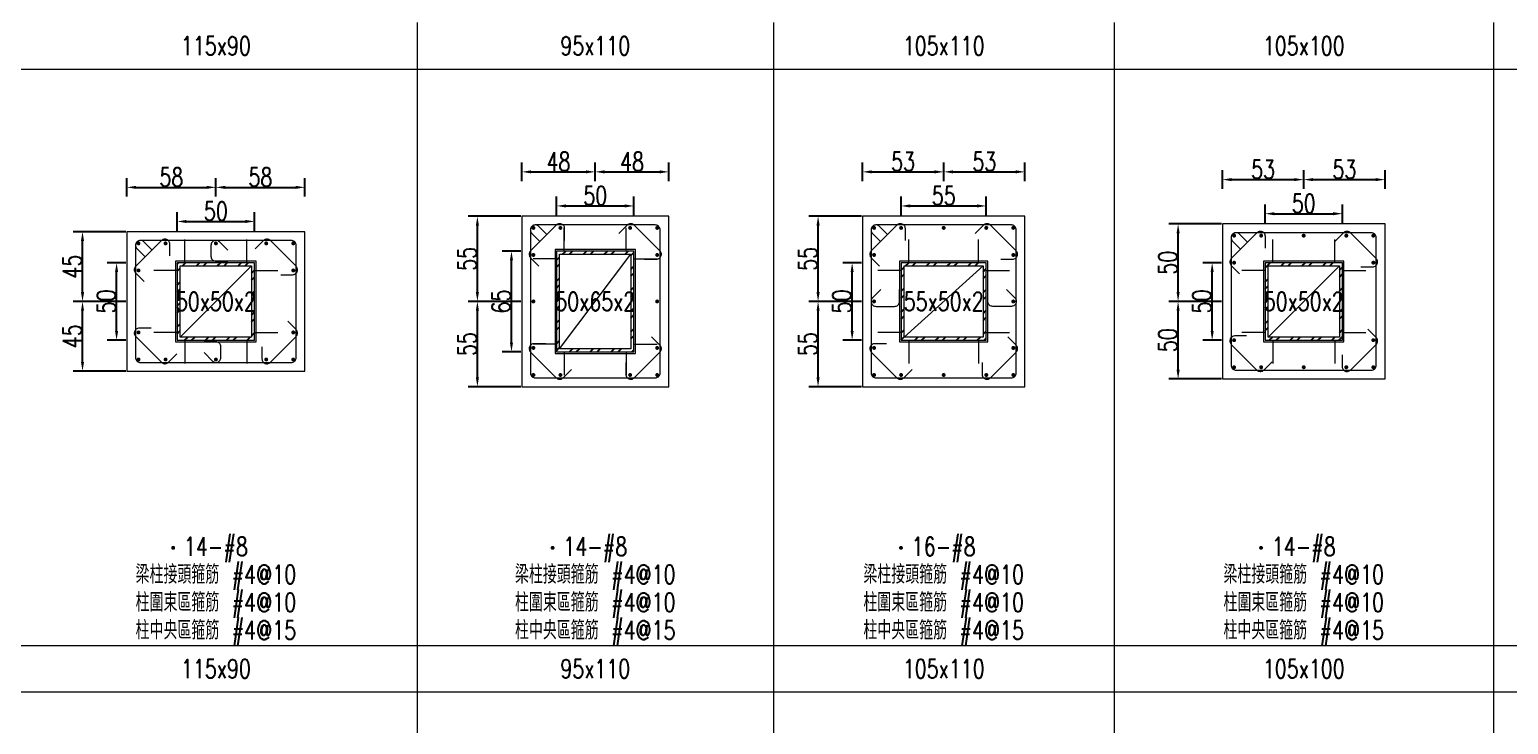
# Model space of a CAD drawing. Header units: millimetres. Extents: x 0 to 3905, y 0 to 8880.
# Drawn here: x 1970 to 2925, y 5607 to 6055 of the extents above; entities that cross this region are included whole.
import ezdxf
from ezdxf.enums import TextEntityAlignment as Align

# ---------------------------------------------------------------- set-up
doc = ezdxf.new("R2010")
doc.units = ezdxf.units.MM
doc.layers.get('DEFPOINTS').update_dxf_attribs({"color": 3})
for name, color, linetype in [('Hatch線', 6, 'Continuous'), ('主筋斷面', 2, 'Continuous'), ('文字-主筋根數', 7, 'Continuous'), ('文字-剪力筋 中央區', 7, 'Continuous'), ('文字-剪力筋-BC', 7, 'Continuous'), ('文字-剪力筋-圍束區', 7, 'Continuous'), ('文字-斷面尺寸', 7, 'Continuous'), ('文字-輔助字', 7, 'Continuous'), ('柱斷面線', 4, 'Continuous'), ('標註字', 4, 'Continuous'), ('箍筋線', 1, 'Continuous'), ('網格線', 7, 'Continuous'), ('鋼柱', 11, 'Continuous')]:
    doc.layers.add(name, color=color, linetype=linetype)
doc.styles.add('note', font='txt.shx', dxfattribs={"width": 0.75, "height": 12})
doc.styles.add('txt', font='txt.shx', dxfattribs={"height": 0.2, "bigfont": 'chineset.shx'})
doc.dimstyles.new('RCAD_DIM', dxfattribs={"dimtxt": 12, "dimasz": 6, "dimexe": 6, "dimexo": 0.625, "dimtad": 1, "dimdec": 0, "dimdsep": 46, "dimtxsty": 'note', "dimcen": 2.5, "dimclrd": 256, "dimclre": 256, "dimclrt": 256, "dimadec": 0, "dimazin": 0, "dimtfac": 1, "dimtmove": 0, "dimatfit": 3, "dimfxl": 0, "dimtolj": 1, "dimarcsym": 0})

# ---------------------------------------------------------------- blocks, each defined once
blk = doc.blocks.new('*D1158')
at = {"layer": 'DEFPOINTS', "color": 0}
for p in [(2115, 5931.625), (2065, 5925), (2115, 5925)]:
    blk.add_point(p, dxfattribs=at)
at = {"layer": '標註字', "lineweight": -2}
for p, q in [((2065, 5925.625), (2065, 5937.625)), ((2071, 5931.625), (2109, 5931.625)), ((2115, 5925.625), (2115, 5937.625))]:
    blk.add_line(p, q, dxfattribs=at)
at = {"layer": '標註字'}
for points in [[(2071, 5932.625), (2071, 5930.625), (2065, 5931.625)], [(2109, 5930.625), (2109, 5932.625), (2115, 5931.625)]]:
    blk.add_solid(points, dxfattribs=at)
at = {"layer": '標註字', "insert": (2090, 5938.25), "char_height": 12, "attachment_point": 5, "style": 'note'}
blk.add_mtext('\\A1;50', dxfattribs=at)
blk = doc.blocks.new('*D1159')
at = {"layer": 'DEFPOINTS', "color": 0}
for p in [(2025.875, 5905), (2032.5, 5905), (2032.5, 5855)]:
    blk.add_point(p, dxfattribs=at)
at = {"layer": '標註字', "lineweight": -2}
for p, q in [((2031.875, 5905), (2019.875, 5905)), ((2025.875, 5861), (2025.875, 5899)), ((2031.875, 5855), (2019.875, 5855))]:
    blk.add_line(p, q, dxfattribs=at)
at = {"layer": '標註字'}
for points in [[(2026.875, 5899), (2024.875, 5899), (2025.875, 5905)], [(2024.875, 5861), (2026.875, 5861), (2025.875, 5855)]]:
    blk.add_solid(points, dxfattribs=at)
at = {"layer": '標註字', "insert": (2019.25, 5880), "char_height": 12, "attachment_point": 5, "rotation": 90, "style": 'note'}
blk.add_mtext('\\A1;50', dxfattribs=at)
blk = doc.blocks.new('*D1160')
at = {"layer": 'DEFPOINTS', "color": 0}
for p in [(2090, 5953.625), (2032.5, 5947), (2090, 5947)]:
    blk.add_point(p, dxfattribs=at)
at = {"layer": '標註字', "lineweight": -2}
for p, q in [((2032.5, 5947.625), (2032.5, 5959.625)), ((2090, 5947.625), (2090, 5959.625)), ((2038.5, 5953.625), (2084, 5953.625))]:
    blk.add_line(p, q, dxfattribs=at)
at = {"layer": '標註字'}
for points in [[(2038.5, 5954.625), (2038.5, 5952.625), (2032.5, 5953.625)], [(2084, 5952.625), (2084, 5954.625), (2090, 5953.625)]]:
    blk.add_solid(points, dxfattribs=at)
at = {"layer": '標註字', "insert": (2061.25, 5960.25), "char_height": 12, "attachment_point": 5, "style": 'note'}
blk.add_mtext('\\A1;58', dxfattribs=at)
blk = doc.blocks.new('*D1161')
at = {"layer": 'DEFPOINTS', "color": 0}
for p in [(2147.5, 5953.625), (2090, 5947), (2147.5, 5947)]:
    blk.add_point(p, dxfattribs=at)
at = {"layer": '標註字', "lineweight": -2}
for p, q in [((2090, 5947.625), (2090, 5959.625)), ((2147.5, 5947.625), (2147.5, 5959.625)), ((2096, 5953.625), (2141.5, 5953.625))]:
    blk.add_line(p, q, dxfattribs=at)
at = {"layer": '標註字'}
for points in [[(2096, 5954.625), (2096, 5952.625), (2090, 5953.625)], [(2141.5, 5952.625), (2141.5, 5954.625), (2147.5, 5953.625)]]:
    blk.add_solid(points, dxfattribs=at)
at = {"layer": '標註字', "insert": (2118.75, 5960.25), "char_height": 12, "attachment_point": 5, "style": 'note'}
blk.add_mtext('\\A1;58', dxfattribs=at)
blk = doc.blocks.new('*D1162')
at = {"layer": 'DEFPOINTS', "color": 0}
for p in [(2003.875, 5880), (2032.5, 5880), (2032.5, 5835)]:
    blk.add_point(p, dxfattribs=at)
at = {"layer": '標註字', "lineweight": -2}
for p, q in [((2031.875, 5880), (1997.875, 5880)), ((2003.875, 5841), (2003.875, 5874)), ((2031.875, 5835), (1997.875, 5835))]:
    blk.add_line(p, q, dxfattribs=at)
at = {"layer": '標註字'}
for points in [[(2004.875, 5874), (2002.875, 5874), (2003.875, 5880)], [(2002.875, 5841), (2004.875, 5841), (2003.875, 5835)]]:
    blk.add_solid(points, dxfattribs=at)
at = {"layer": '標註字', "insert": (1997.25, 5857.5), "char_height": 12, "attachment_point": 5, "rotation": 90, "style": 'note'}
blk.add_mtext('\\A1;45', dxfattribs=at)
blk = doc.blocks.new('*D1163')
at = {"layer": 'DEFPOINTS', "color": 0}
for p in [(2003.875, 5925), (2032.5, 5925), (2032.5, 5880)]:
    blk.add_point(p, dxfattribs=at)
at = {"layer": '標註字', "lineweight": -2}
for p, q in [((2031.875, 5925), (1997.875, 5925)), ((2003.875, 5886), (2003.875, 5919)), ((2031.875, 5880), (1997.875, 5880))]:
    blk.add_line(p, q, dxfattribs=at)
at = {"layer": '標註字'}
for points in [[(2004.875, 5919), (2002.875, 5919), (2003.875, 5925)], [(2002.875, 5886), (2004.875, 5886), (2003.875, 5880)]]:
    blk.add_solid(points, dxfattribs=at)
at = {"layer": '標註字', "insert": (1997.25, 5902.5), "char_height": 12, "attachment_point": 5, "rotation": 90, "style": 'note'}
blk.add_mtext('\\A1;45', dxfattribs=at)
blk = doc.blocks.new('Circle_Filled')
at = {"const_width": 0.5}
blk.add_lwpolyline([(-0.25, 0, 1), (0.25, 0, 1)], format="xyb", close=True, dxfattribs=at)
blk = doc.blocks.new('*D1290')
at = {"layer": 'DEFPOINTS', "color": 0}
for p in [(2360, 5941.625), (2310, 5935), (2360, 5935)]:
    blk.add_point(p, dxfattribs=at)
at = {"layer": '標註字', "lineweight": -2}
for p, q in [((2310, 5935.625), (2310, 5947.625)), ((2316, 5941.625), (2354, 5941.625)), ((2360, 5935.625), (2360, 5947.625))]:
    blk.add_line(p, q, dxfattribs=at)
at = {"layer": '標註字'}
for points in [[(2316, 5942.625), (2316, 5940.625), (2310, 5941.625)], [(2354, 5940.625), (2354, 5942.625), (2360, 5941.625)]]:
    blk.add_solid(points, dxfattribs=at)
at = {"layer": '標註字', "insert": (2335, 5948.25), "char_height": 12, "attachment_point": 5, "style": 'note'}
blk.add_mtext('\\A1;50', dxfattribs=at)
blk = doc.blocks.new('*D1291')
at = {"layer": 'DEFPOINTS', "color": 0}
for p in [(2280.875, 5912.5), (2287.5, 5912.5), (2287.5, 5847.5)]:
    blk.add_point(p, dxfattribs=at)
at = {"layer": '標註字', "lineweight": -2}
for p, q in [((2286.875, 5912.5), (2274.875, 5912.5)), ((2280.875, 5853.5), (2280.875, 5906.5)), ((2286.875, 5847.5), (2274.875, 5847.5))]:
    blk.add_line(p, q, dxfattribs=at)
at = {"layer": '標註字'}
for points in [[(2281.875, 5906.5), (2279.875, 5906.5), (2280.875, 5912.5)], [(2279.875, 5853.5), (2281.875, 5853.5), (2280.875, 5847.5)]]:
    blk.add_solid(points, dxfattribs=at)
at = {"layer": '標註字', "insert": (2274.25, 5880), "char_height": 12, "attachment_point": 5, "rotation": 90, "style": 'note'}
blk.add_mtext('\\A1;65', dxfattribs=at)
blk = doc.blocks.new('*D1292')
at = {"layer": 'DEFPOINTS', "color": 0}
for p in [(2335, 5963.625), (2287.5, 5957), (2335, 5957)]:
    blk.add_point(p, dxfattribs=at)
at = {"layer": '標註字', "lineweight": -2}
for p, q in [((2287.5, 5957.625), (2287.5, 5969.625)), ((2335, 5957.625), (2335, 5969.625)), ((2293.5, 5963.625), (2329, 5963.625))]:
    blk.add_line(p, q, dxfattribs=at)
at = {"layer": '標註字'}
for points in [[(2293.5, 5964.625), (2293.5, 5962.625), (2287.5, 5963.625)], [(2329, 5962.625), (2329, 5964.625), (2335, 5963.625)]]:
    blk.add_solid(points, dxfattribs=at)
at = {"layer": '標註字', "insert": (2311.25, 5970.25), "char_height": 12, "attachment_point": 5, "style": 'note'}
blk.add_mtext('\\A1;48', dxfattribs=at)
blk = doc.blocks.new('*D1293')
at = {"layer": 'DEFPOINTS', "color": 0}
for p in [(2382.5, 5963.625), (2335, 5957), (2382.5, 5957)]:
    blk.add_point(p, dxfattribs=at)
at = {"layer": '標註字', "lineweight": -2}
for p, q in [((2335, 5957.625), (2335, 5969.625)), ((2382.5, 5957.625), (2382.5, 5969.625)), ((2341, 5963.625), (2376.5, 5963.625))]:
    blk.add_line(p, q, dxfattribs=at)
at = {"layer": '標註字'}
for points in [[(2341, 5964.625), (2341, 5962.625), (2335, 5963.625)], [(2376.5, 5962.625), (2376.5, 5964.625), (2382.5, 5963.625)]]:
    blk.add_solid(points, dxfattribs=at)
at = {"layer": '標註字', "insert": (2358.75, 5970.25), "char_height": 12, "attachment_point": 5, "style": 'note'}
blk.add_mtext('\\A1;48', dxfattribs=at)
blk = doc.blocks.new('*D1294')
at = {"layer": 'DEFPOINTS', "color": 0}
for p in [(2258.875, 5880), (2287.5, 5880), (2287.5, 5825)]:
    blk.add_point(p, dxfattribs=at)
at = {"layer": '標註字', "lineweight": -2}
for p, q in [((2286.875, 5880), (2252.875, 5880)), ((2258.875, 5831), (2258.875, 5874)), ((2286.875, 5825), (2252.875, 5825))]:
    blk.add_line(p, q, dxfattribs=at)
at = {"layer": '標註字'}
for points in [[(2259.875, 5874), (2257.875, 5874), (2258.875, 5880)], [(2257.875, 5831), (2259.875, 5831), (2258.875, 5825)]]:
    blk.add_solid(points, dxfattribs=at)
at = {"layer": '標註字', "insert": (2252.25, 5852.5), "char_height": 12, "attachment_point": 5, "rotation": 90, "style": 'note'}
blk.add_mtext('\\A1;55', dxfattribs=at)
blk = doc.blocks.new('*D1295')
at = {"layer": 'DEFPOINTS', "color": 0}
for p in [(2258.875, 5935), (2287.5, 5935), (2287.5, 5880)]:
    blk.add_point(p, dxfattribs=at)
at = {"layer": '標註字', "lineweight": -2}
for p, q in [((2286.875, 5935), (2252.875, 5935)), ((2258.875, 5886), (2258.875, 5929)), ((2286.875, 5880), (2252.875, 5880))]:
    blk.add_line(p, q, dxfattribs=at)
at = {"layer": '標註字'}
for points in [[(2259.875, 5929), (2257.875, 5929), (2258.875, 5935)], [(2257.875, 5886), (2259.875, 5886), (2258.875, 5880)]]:
    blk.add_solid(points, dxfattribs=at)
at = {"layer": '標註字', "insert": (2252.25, 5907.5), "char_height": 12, "attachment_point": 5, "rotation": 90, "style": 'note'}
blk.add_mtext('\\A1;55', dxfattribs=at)
blk = doc.blocks.new('*D1422')
at = {"layer": 'DEFPOINTS', "color": 0}
for p in [(2587.5, 5941.625), (2532.5, 5935), (2587.5, 5935)]:
    blk.add_point(p, dxfattribs=at)
at = {"layer": '標註字', "lineweight": -2}
for p, q in [((2532.5, 5935.625), (2532.5, 5947.625)), ((2538.5, 5941.625), (2581.5, 5941.625)), ((2587.5, 5935.625), (2587.5, 5947.625))]:
    blk.add_line(p, q, dxfattribs=at)
at = {"layer": '標註字'}
for points in [[(2538.5, 5942.625), (2538.5, 5940.625), (2532.5, 5941.625)], [(2581.5, 5940.625), (2581.5, 5942.625), (2587.5, 5941.625)]]:
    blk.add_solid(points, dxfattribs=at)
at = {"layer": '標註字', "insert": (2560, 5948.25), "char_height": 12, "attachment_point": 5, "style": 'note'}
blk.add_mtext('\\A1;55', dxfattribs=at)
blk = doc.blocks.new('*D1423')
at = {"layer": 'DEFPOINTS', "color": 0}
for p in [(2500.875, 5905), (2507.5, 5905), (2507.5, 5855)]:
    blk.add_point(p, dxfattribs=at)
at = {"layer": '標註字', "lineweight": -2}
for p, q in [((2506.875, 5905), (2494.875, 5905)), ((2500.875, 5861), (2500.875, 5899)), ((2506.875, 5855), (2494.875, 5855))]:
    blk.add_line(p, q, dxfattribs=at)
at = {"layer": '標註字'}
for points in [[(2501.875, 5899), (2499.875, 5899), (2500.875, 5905)], [(2499.875, 5861), (2501.875, 5861), (2500.875, 5855)]]:
    blk.add_solid(points, dxfattribs=at)
at = {"layer": '標註字', "insert": (2494.25, 5880), "char_height": 12, "attachment_point": 5, "rotation": 90, "style": 'note'}
blk.add_mtext('\\A1;50', dxfattribs=at)
blk = doc.blocks.new('*D1424')
at = {"layer": 'DEFPOINTS', "color": 0}
for p in [(2560, 5963.625), (2507.5, 5957), (2560, 5957)]:
    blk.add_point(p, dxfattribs=at)
at = {"layer": '標註字', "lineweight": -2}
for p, q in [((2507.5, 5957.625), (2507.5, 5969.625)), ((2560, 5957.625), (2560, 5969.625)), ((2513.5, 5963.625), (2554, 5963.625))]:
    blk.add_line(p, q, dxfattribs=at)
at = {"layer": '標註字'}
for points in [[(2513.5, 5964.625), (2513.5, 5962.625), (2507.5, 5963.625)], [(2554, 5962.625), (2554, 5964.625), (2560, 5963.625)]]:
    blk.add_solid(points, dxfattribs=at)
at = {"layer": '標註字', "insert": (2533.75, 5970.25), "char_height": 12, "attachment_point": 5, "style": 'note'}
blk.add_mtext('\\A1;53', dxfattribs=at)
blk = doc.blocks.new('*D1425')
at = {"layer": 'DEFPOINTS', "color": 0}
for p in [(2612.5, 5963.625), (2560, 5957), (2612.5, 5957)]:
    blk.add_point(p, dxfattribs=at)
at = {"layer": '標註字', "lineweight": -2}
for p, q in [((2560, 5957.625), (2560, 5969.625)), ((2612.5, 5957.625), (2612.5, 5969.625)), ((2566, 5963.625), (2606.5, 5963.625))]:
    blk.add_line(p, q, dxfattribs=at)
at = {"layer": '標註字'}
for points in [[(2566, 5964.625), (2566, 5962.625), (2560, 5963.625)], [(2606.5, 5962.625), (2606.5, 5964.625), (2612.5, 5963.625)]]:
    blk.add_solid(points, dxfattribs=at)
at = {"layer": '標註字', "insert": (2586.25, 5970.25), "char_height": 12, "attachment_point": 5, "style": 'note'}
blk.add_mtext('\\A1;53', dxfattribs=at)
blk = doc.blocks.new('*D1426')
at = {"layer": 'DEFPOINTS', "color": 0}
for p in [(2478.875, 5880), (2507.5, 5880), (2507.5, 5825)]:
    blk.add_point(p, dxfattribs=at)
at = {"layer": '標註字', "lineweight": -2}
for p, q in [((2506.875, 5880), (2472.875, 5880)), ((2478.875, 5831), (2478.875, 5874)), ((2506.875, 5825), (2472.875, 5825))]:
    blk.add_line(p, q, dxfattribs=at)
at = {"layer": '標註字'}
for points in [[(2479.875, 5874), (2477.875, 5874), (2478.875, 5880)], [(2477.875, 5831), (2479.875, 5831), (2478.875, 5825)]]:
    blk.add_solid(points, dxfattribs=at)
at = {"layer": '標註字', "insert": (2472.25, 5852.5), "char_height": 12, "attachment_point": 5, "rotation": 90, "style": 'note'}
blk.add_mtext('\\A1;55', dxfattribs=at)
blk = doc.blocks.new('*D1427')
at = {"layer": 'DEFPOINTS', "color": 0}
for p in [(2478.875, 5935), (2507.5, 5935), (2507.5, 5880)]:
    blk.add_point(p, dxfattribs=at)
at = {"layer": '標註字', "lineweight": -2}
for p, q in [((2506.875, 5935), (2472.875, 5935)), ((2478.875, 5886), (2478.875, 5929)), ((2506.875, 5880), (2472.875, 5880))]:
    blk.add_line(p, q, dxfattribs=at)
at = {"layer": '標註字'}
for points in [[(2479.875, 5929), (2477.875, 5929), (2478.875, 5935)], [(2477.875, 5886), (2479.875, 5886), (2478.875, 5880)]]:
    blk.add_solid(points, dxfattribs=at)
at = {"layer": '標註字', "insert": (2472.25, 5907.5), "char_height": 12, "attachment_point": 5, "rotation": 90, "style": 'note'}
blk.add_mtext('\\A1;55', dxfattribs=at)
blk = doc.blocks.new('*D1554')
at = {"layer": 'DEFPOINTS', "color": 0}
for p in [(2817.5, 5936.625), (2767.5, 5930), (2817.5, 5930)]:
    blk.add_point(p, dxfattribs=at)
at = {"layer": '標註字', "lineweight": -2}
for p, q in [((2767.5, 5930.625), (2767.5, 5942.625)), ((2817.5, 5930.625), (2817.5, 5942.625)), ((2773.5, 5936.625), (2811.5, 5936.625))]:
    blk.add_line(p, q, dxfattribs=at)
at = {"layer": '標註字'}
for points in [[(2773.5, 5937.625), (2773.5, 5935.625), (2767.5, 5936.625)], [(2811.5, 5935.625), (2811.5, 5937.625), (2817.5, 5936.625)]]:
    blk.add_solid(points, dxfattribs=at)
at = {"layer": '標註字', "insert": (2792.5, 5943.25), "char_height": 12, "attachment_point": 5, "style": 'note'}
blk.add_mtext('\\A1;50', dxfattribs=at)
blk = doc.blocks.new('*D1555')
at = {"layer": 'DEFPOINTS', "color": 0}
for p in [(2733.375, 5905), (2740, 5905), (2740, 5855)]:
    blk.add_point(p, dxfattribs=at)
at = {"layer": '標註字', "lineweight": -2}
for p, q in [((2739.375, 5905), (2727.375, 5905)), ((2733.375, 5861), (2733.375, 5899)), ((2739.375, 5855), (2727.375, 5855))]:
    blk.add_line(p, q, dxfattribs=at)
at = {"layer": '標註字'}
for points in [[(2734.375, 5899), (2732.375, 5899), (2733.375, 5905)], [(2732.375, 5861), (2734.375, 5861), (2733.375, 5855)]]:
    blk.add_solid(points, dxfattribs=at)
at = {"layer": '標註字', "insert": (2726.75, 5880), "char_height": 12, "attachment_point": 5, "rotation": 90, "style": 'note'}
blk.add_mtext('\\A1;50', dxfattribs=at)
blk = doc.blocks.new('*D1556')
at = {"layer": 'DEFPOINTS', "color": 0}
for p in [(2740, 5952), (2792.5, 5958.625), (2792.5, 5952)]:
    blk.add_point(p, dxfattribs=at)
at = {"layer": '標註字', "lineweight": -2}
for p, q in [((2740, 5952.625), (2740, 5964.625)), ((2792.5, 5952.625), (2792.5, 5964.625)), ((2746, 5958.625), (2786.5, 5958.625))]:
    blk.add_line(p, q, dxfattribs=at)
at = {"layer": '標註字'}
for points in [[(2746, 5959.625), (2746, 5957.625), (2740, 5958.625)], [(2786.5, 5957.625), (2786.5, 5959.625), (2792.5, 5958.625)]]:
    blk.add_solid(points, dxfattribs=at)
at = {"layer": '標註字', "insert": (2766.25, 5965.25), "char_height": 12, "attachment_point": 5, "style": 'note'}
blk.add_mtext('\\A1;53', dxfattribs=at)
blk = doc.blocks.new('*D1557')
at = {"layer": 'DEFPOINTS', "color": 0}
for p in [(2792.5, 5952), (2845, 5958.625), (2845, 5952)]:
    blk.add_point(p, dxfattribs=at)
at = {"layer": '標註字', "lineweight": -2}
for p, q in [((2792.5, 5952.625), (2792.5, 5964.625)), ((2845, 5952.625), (2845, 5964.625)), ((2798.5, 5958.625), (2839, 5958.625))]:
    blk.add_line(p, q, dxfattribs=at)
at = {"layer": '標註字'}
for points in [[(2798.5, 5959.625), (2798.5, 5957.625), (2792.5, 5958.625)], [(2839, 5957.625), (2839, 5959.625), (2845, 5958.625)]]:
    blk.add_solid(points, dxfattribs=at)
at = {"layer": '標註字', "insert": (2818.75, 5965.25), "char_height": 12, "attachment_point": 5, "style": 'note'}
blk.add_mtext('\\A1;53', dxfattribs=at)
blk = doc.blocks.new('*D1558')
at = {"layer": 'DEFPOINTS', "color": 0}
for p in [(2711.375, 5880), (2740, 5880), (2740, 5830)]:
    blk.add_point(p, dxfattribs=at)
at = {"layer": '標註字', "lineweight": -2}
for p, q in [((2739.375, 5880), (2705.375, 5880)), ((2711.375, 5836), (2711.375, 5874)), ((2739.375, 5830), (2705.375, 5830))]:
    blk.add_line(p, q, dxfattribs=at)
at = {"layer": '標註字'}
for points in [[(2712.375, 5874), (2710.375, 5874), (2711.375, 5880)], [(2710.375, 5836), (2712.375, 5836), (2711.375, 5830)]]:
    blk.add_solid(points, dxfattribs=at)
at = {"layer": '標註字', "insert": (2704.75, 5855), "char_height": 12, "attachment_point": 5, "rotation": 90, "style": 'note'}
blk.add_mtext('\\A1;50', dxfattribs=at)
blk = doc.blocks.new('*D1559')
at = {"layer": 'DEFPOINTS', "color": 0}
for p in [(2711.375, 5930), (2740, 5930), (2740, 5880)]:
    blk.add_point(p, dxfattribs=at)
at = {"layer": '標註字', "lineweight": -2}
for p, q in [((2739.375, 5930), (2705.375, 5930)), ((2711.375, 5886), (2711.375, 5924)), ((2739.375, 5880), (2705.375, 5880))]:
    blk.add_line(p, q, dxfattribs=at)
at = {"layer": '標註字'}
for points in [[(2712.375, 5924), (2710.375, 5924), (2711.375, 5930)], [(2710.375, 5886), (2712.375, 5886), (2711.375, 5880)]]:
    blk.add_solid(points, dxfattribs=at)
at = {"layer": '標註字', "insert": (2704.75, 5905), "char_height": 12, "attachment_point": 5, "rotation": 90, "style": 'note'}
blk.add_mtext('\\A1;50', dxfattribs=at)

msp = doc.modelspace()

# ---------------------------------------------------------------- hatches: boundary and pattern name
at = {"layer": 'Hatch線'}
h = msp.add_hatch(dxfattribs=at)
h.set_pattern_fill('ANSI32', color=256, style=0)
h.paths.add_polyline_path([(2310, 5847.5), (2360, 5847.5), (2360, 5912.5), (2310, 5912.5)], flags=17)
h.paths.add_polyline_path([(2312, 5849.5), (2312, 5910.5), (2358, 5910.5), (2358, 5849.5)])
h = msp.add_hatch(dxfattribs=at)
h.set_pattern_fill('ANSI32', color=256, style=0)
h.paths.add_polyline_path([(2065, 5855), (2115, 5855), (2115, 5905), (2065, 5905)], flags=17)
h.paths.add_polyline_path([(2067, 5857), (2067, 5903), (2113, 5903), (2113, 5857)])
h = msp.add_hatch(dxfattribs=at)
h.set_pattern_fill('ANSI32', color=256, style=0)
h.paths.add_polyline_path([(2532.5, 5855), (2587.5, 5855), (2587.5, 5905), (2532.5, 5905)], flags=17)
h.paths.add_polyline_path([(2534.5, 5857), (2534.5, 5903), (2585.5, 5903), (2585.5, 5857)])
h = msp.add_hatch(dxfattribs=at)
h.set_pattern_fill('ANSI32', color=256, style=0)
h.paths.add_polyline_path([(2767.5, 5855), (2817.5, 5855), (2817.5, 5905), (2767.5, 5905)], flags=17)
h.paths.add_polyline_path([(2769.5, 5857), (2769.5, 5903), (2815.5, 5903), (2815.5, 5857)])

# ---------------------------------------------------------------- linework, layer by layer
at = {"layer": 'DEFPOINTS', "lineweight": 5}
for points in [[(2315, 5912.5), (2315, 5927.5)], [(2355, 5912.5), (2355, 5927.5)], [(2070, 5905), (2070, 5920)], [(2110, 5905), (2110, 5920)], [(2310, 5846.5), (2361, 5846.5), (2361, 5913.5), (2309, 5913.5), (2309, 5846.5), (2310, 5846.5)], [(2537.5, 5905), (2537.5, 5920)], [(2582.5, 5905), (2582.5, 5920)], [(2772.5, 5905), (2772.5, 5920)], [(2812.5, 5905), (2812.5, 5920)], [(2065, 5854), (2116, 5854), (2116, 5906), (2064, 5906), (2064, 5854), (2065, 5854)], [(2067, 5857), (2113, 5903)], [(2310, 5907.5), (2295, 5907.5)], [(2312, 5849.5), (2358, 5910.5)], [(2360, 5907.5), (2375, 5907.5)], [(2532.5, 5854), (2588.5, 5854), (2588.5, 5906), (2531.5, 5906), (2531.5, 5854), (2532.5, 5854)], [(2534.5, 5857), (2585.5, 5903)], [(2767.5, 5854), (2818.5, 5854), (2818.5, 5906), (2766.5, 5906), (2766.5, 5854), (2767.5, 5854)], [(2769.5, 5857), (2815.5, 5903)], [(2065, 5900), (2050, 5900)], [(2115, 5900), (2130, 5900)], [(2532.5, 5900), (2517.5, 5900)], [(2587.5, 5900), (2602.5, 5900)], [(2767.5, 5900), (2752.5, 5900)], [(2817.5, 5900), (2832.5, 5900)], [(2065, 5860), (2050, 5860)], [(2070, 5855), (2070, 5840)], [(2110, 5855), (2110, 5840)], [(2115, 5860), (2130, 5860)], [(2532.5, 5860), (2517.5, 5860)], [(2537.5, 5855), (2537.5, 5840)], [(2582.5, 5855), (2582.5, 5840)], [(2587.5, 5860), (2602.5, 5860)], [(2767.5, 5860), (2752.5, 5860)], [(2772.5, 5855), (2772.5, 5840)], [(2812.5, 5855), (2812.5, 5840)], [(2817.5, 5860), (2832.5, 5860)], [(2310, 5852.5), (2295, 5852.5)], [(2315, 5847.5), (2315, 5832.5)], [(2355, 5847.5), (2355, 5832.5)], [(2360, 5852.5), (2375, 5852.5)]]:
    msp.add_lwpolyline(points, dxfattribs=at)
at = {"layer": '柱斷面線', "lineweight": 5}
for points in [[(2287.5, 5825), (2382.5, 5825), (2382.5, 5935), (2287.5, 5935), (2287.5, 5825)], [(2507.5, 5825), (2612.5, 5825), (2612.5, 5935), (2507.5, 5935), (2507.5, 5825)], [(2032.5, 5835), (2147.5, 5835), (2147.5, 5925), (2032.5, 5925), (2032.5, 5835)], [(2740, 5830), (2845, 5830), (2845, 5930), (2740, 5930), (2740, 5830)]]:
    msp.add_lwpolyline(points, dxfattribs=at)
at = {"layer": '箍筋線', "lineweight": 5}
for points in [[(2315.23, 5919.39), (2315.23, 5927.01), (2315.18, 5927.54), (2315.05, 5928.06), (2314.83, 5928.55), (2314.53, 5928.99), (2314.17, 5929.38), (2313.74, 5929.7), (2313.27, 5929.94), (2312.76, 5930.11), (2312.23, 5930.18), (2311.7, 5930.17), (2311.17, 5930.06), (2310.67, 5929.87), (2310.21, 5929.6), (2309.81, 5929.26), (2293.24, 5912.69), (2292.89, 5912.27), (2292.61, 5911.79), (2292.42, 5911.27), (2292.33, 5910.73), (2292.33, 5910.17), (2292.42, 5909.63), (2292.61, 5909.11), (2292.89, 5908.63), (2293.24, 5908.2), (2298.63, 5902.82)], [(2303.94, 5923.05), (2298.56, 5928.44), (2298.15, 5928.78), (2297.69, 5929.05), (2297.19, 5929.24), (2296.67, 5929.35), (2296.13, 5929.36), (2295.6, 5929.29), (2295.09, 5929.12), (2294.62, 5928.88), (2294.19, 5928.56), (2293.83, 5928.17), (2293.53, 5927.73), (2293.31, 5927.24), (2293.18, 5926.72), (2293.13, 5926.19), (2293.13, 5833.81), (2293.18, 5833.26), (2293.33, 5832.72), (2293.56, 5832.22), (2293.88, 5831.77), (2294.27, 5831.38), (2294.72, 5831.06), (2295.22, 5830.83), (2295.76, 5830.68), (2296.31, 5830.63), (2373.69, 5830.63), (2374.24, 5830.68), (2374.78, 5830.83), (2375.28, 5831.06), (2375.73, 5831.38), (2376.12, 5831.77), (2376.44, 5832.22), (2376.67, 5832.72), (2376.82, 5833.26), (2376.87, 5833.81), (2376.87, 5926.19), (2376.82, 5926.74), (2376.67, 5927.28), (2376.44, 5927.78), (2376.12, 5928.23), (2375.73, 5928.62), (2375.28, 5928.94), (2374.78, 5929.17), (2374.24, 5929.32), (2373.69, 5929.37), (2296.31, 5929.37), (2295.78, 5929.32), (2295.26, 5929.19), (2294.77, 5928.97), (2294.33, 5928.67), (2293.94, 5928.31), (2293.62, 5927.88), (2293.38, 5927.41), (2293.21, 5926.9), (2293.14, 5926.37), (2293.15, 5925.83), (2293.26, 5925.31), (2293.45, 5924.81), (2293.72, 5924.35), (2294.06, 5923.94), (2299.45, 5918.56)], [(2366.89, 5907.27), (2374.51, 5907.27), (2375.04, 5907.32), (2375.56, 5907.45), (2376.05, 5907.67), (2376.49, 5907.97), (2376.88, 5908.33), (2377.2, 5908.76), (2377.44, 5909.23), (2377.61, 5909.74), (2377.68, 5910.27), (2377.67, 5910.8), (2377.56, 5911.33), (2377.37, 5911.83), (2377.1, 5912.29), (2376.76, 5912.69), (2360.19, 5929.26), (2359.77, 5929.61), (2359.29, 5929.89), (2358.77, 5930.08), (2358.23, 5930.17), (2357.67, 5930.17), (2357.13, 5930.08), (2356.61, 5929.89), (2356.13, 5929.61), (2355.7, 5929.26), (2350.32, 5923.87)], [(2535.23, 5919.39), (2535.23, 5927.01), (2535.18, 5927.54), (2535.05, 5928.06), (2534.83, 5928.55), (2534.53, 5928.99), (2534.17, 5929.38), (2533.74, 5929.7), (2533.27, 5929.94), (2532.76, 5930.11), (2532.23, 5930.18), (2531.7, 5930.17), (2531.17, 5930.06), (2530.67, 5929.87), (2530.21, 5929.6), (2529.81, 5929.26), (2513.24, 5912.69), (2512.89, 5912.27), (2512.61, 5911.79), (2512.42, 5911.27), (2512.33, 5910.73), (2512.33, 5910.17), (2512.42, 5909.63), (2512.61, 5909.11), (2512.89, 5908.63), (2513.24, 5908.2), (2518.63, 5902.82)], [(2523.94, 5923.05), (2518.56, 5928.44), (2518.15, 5928.78), (2517.69, 5929.05), (2517.19, 5929.24), (2516.67, 5929.35), (2516.13, 5929.36), (2515.6, 5929.29), (2515.09, 5929.12), (2514.62, 5928.88), (2514.19, 5928.56), (2513.83, 5928.17), (2513.53, 5927.73), (2513.31, 5927.24), (2513.18, 5926.72), (2513.13, 5926.19), (2513.13, 5833.81), (2513.18, 5833.26), (2513.33, 5832.72), (2513.56, 5832.22), (2513.88, 5831.77), (2514.27, 5831.38), (2514.72, 5831.06), (2515.22, 5830.83), (2515.76, 5830.68), (2516.31, 5830.63), (2603.69, 5830.63), (2604.24, 5830.68), (2604.78, 5830.83), (2605.28, 5831.06), (2605.73, 5831.38), (2606.12, 5831.77), (2606.44, 5832.22), (2606.67, 5832.72), (2606.82, 5833.26), (2606.87, 5833.81), (2606.87, 5926.19), (2606.82, 5926.74), (2606.67, 5927.28), (2606.44, 5927.78), (2606.12, 5928.23), (2605.73, 5928.62), (2605.28, 5928.94), (2604.78, 5929.17), (2604.24, 5929.32), (2603.69, 5929.37), (2516.31, 5929.37), (2515.78, 5929.32), (2515.26, 5929.19), (2514.77, 5928.97), (2514.33, 5928.67), (2513.94, 5928.31), (2513.62, 5927.88), (2513.38, 5927.41), (2513.21, 5926.9), (2513.14, 5926.37), (2513.15, 5925.83), (2513.26, 5925.31), (2513.45, 5924.81), (2513.72, 5924.35), (2514.06, 5923.94), (2519.45, 5918.56)], [(2596.89, 5907.27), (2604.51, 5907.27), (2605.04, 5907.32), (2605.56, 5907.45), (2606.05, 5907.67), (2606.49, 5907.97), (2606.88, 5908.33), (2607.2, 5908.76), (2607.44, 5909.23), (2607.61, 5909.74), (2607.68, 5910.27), (2607.67, 5910.8), (2607.56, 5911.33), (2607.37, 5911.83), (2607.1, 5912.29), (2606.76, 5912.69), (2590.19, 5929.26), (2589.77, 5929.61), (2589.29, 5929.89), (2588.77, 5930.08), (2588.23, 5930.17), (2587.67, 5930.17), (2587.13, 5930.08), (2586.61, 5929.89), (2586.13, 5929.61), (2585.7, 5929.26), (2580.32, 5923.87)], [(2767.73, 5914.39), (2767.73, 5922.01), (2767.68, 5922.54), (2767.55, 5923.06), (2767.33, 5923.55), (2767.03, 5923.99), (2766.67, 5924.38), (2766.24, 5924.7), (2765.77, 5924.94), (2765.26, 5925.11), (2764.73, 5925.18), (2764.2, 5925.17), (2763.67, 5925.06), (2763.17, 5924.87), (2762.71, 5924.6), (2762.31, 5924.26), (2745.74, 5907.69), (2745.39, 5907.27), (2745.11, 5906.79), (2744.92, 5906.27), (2744.83, 5905.73), (2744.83, 5905.17), (2744.92, 5904.63), (2745.11, 5904.11), (2745.39, 5903.63), (2745.74, 5903.2), (2751.13, 5897.82)], [(2756.44, 5918.05), (2751.06, 5923.44), (2750.65, 5923.78), (2750.19, 5924.05), (2749.69, 5924.24), (2749.17, 5924.35), (2748.63, 5924.36), (2748.1, 5924.29), (2747.59, 5924.12), (2747.12, 5923.88), (2746.69, 5923.56), (2746.33, 5923.17), (2746.03, 5922.73), (2745.81, 5922.24), (2745.68, 5921.72), (2745.63, 5921.19), (2745.63, 5838.81), (2745.68, 5838.26), (2745.83, 5837.72), (2746.06, 5837.22), (2746.38, 5836.77), (2746.77, 5836.38), (2747.22, 5836.06), (2747.72, 5835.83), (2748.26, 5835.68), (2748.81, 5835.63), (2836.19, 5835.63), (2836.74, 5835.68), (2837.28, 5835.83), (2837.78, 5836.06), (2838.23, 5836.38), (2838.62, 5836.77), (2838.94, 5837.22), (2839.17, 5837.72), (2839.32, 5838.26), (2839.37, 5838.81), (2839.37, 5921.19), (2839.32, 5921.74), (2839.17, 5922.28), (2838.94, 5922.78), (2838.62, 5923.23), (2838.23, 5923.62), (2837.78, 5923.94), (2837.28, 5924.17), (2836.74, 5924.32), (2836.19, 5924.37), (2748.81, 5924.37), (2748.28, 5924.32), (2747.76, 5924.19), (2747.27, 5923.97), (2746.83, 5923.67), (2746.44, 5923.31), (2746.12, 5922.88), (2745.88, 5922.41), (2745.71, 5921.9), (2745.64, 5921.37), (2745.65, 5920.83), (2745.76, 5920.31), (2745.95, 5919.81), (2746.22, 5919.35), (2746.56, 5918.94), (2751.95, 5913.56)], [(2829.39, 5902.27), (2837.01, 5902.27), (2837.54, 5902.32), (2838.06, 5902.45), (2838.55, 5902.67), (2838.99, 5902.97), (2839.38, 5903.33), (2839.7, 5903.76), (2839.94, 5904.23), (2840.11, 5904.74), (2840.18, 5905.27), (2840.17, 5905.8), (2840.06, 5906.33), (2839.87, 5906.83), (2839.6, 5907.29), (2839.26, 5907.69), (2822.69, 5924.26), (2822.27, 5924.61), (2821.79, 5924.89), (2821.27, 5925.08), (2820.73, 5925.17), (2820.17, 5925.17), (2819.63, 5925.08), (2819.11, 5924.89), (2818.63, 5924.61), (2818.2, 5924.26), (2812.82, 5918.87)], [(2060.23, 5909.39), (2060.23, 5917.01), (2060.18, 5917.54), (2060.05, 5918.06), (2059.83, 5918.55), (2059.53, 5918.99), (2059.17, 5919.38), (2058.74, 5919.7), (2058.27, 5919.94), (2057.76, 5920.11), (2057.23, 5920.18), (2056.7, 5920.17), (2056.17, 5920.06), (2055.67, 5919.87), (2055.21, 5919.6), (2054.81, 5919.26), (2038.24, 5902.69), (2037.89, 5902.27), (2037.61, 5901.79), (2037.42, 5901.27), (2037.33, 5900.73), (2037.33, 5900.17), (2037.42, 5899.63), (2037.61, 5899.11), (2037.89, 5898.63), (2038.24, 5898.2), (2043.63, 5892.82)], [(2048.94, 5913.05), (2043.56, 5918.44), (2043.15, 5918.78), (2042.69, 5919.05), (2042.19, 5919.24), (2041.67, 5919.35), (2041.13, 5919.36), (2040.6, 5919.29), (2040.09, 5919.12), (2039.62, 5918.88), (2039.19, 5918.56), (2038.83, 5918.17), (2038.53, 5917.73), (2038.31, 5917.24), (2038.18, 5916.72), (2038.13, 5916.19), (2038.13, 5843.81), (2038.18, 5843.26), (2038.33, 5842.72), (2038.56, 5842.22), (2038.88, 5841.77), (2039.27, 5841.38), (2039.72, 5841.06), (2040.22, 5840.83), (2040.76, 5840.68), (2041.31, 5840.63), (2138.69, 5840.63), (2139.24, 5840.68), (2139.78, 5840.83), (2140.28, 5841.06), (2140.73, 5841.38), (2141.12, 5841.77), (2141.44, 5842.22), (2141.67, 5842.72), (2141.82, 5843.26), (2141.87, 5843.81), (2141.87, 5916.19), (2141.82, 5916.74), (2141.67, 5917.28), (2141.44, 5917.78), (2141.12, 5918.23), (2140.73, 5918.62), (2140.28, 5918.94), (2139.78, 5919.17), (2139.24, 5919.32), (2138.69, 5919.37), (2041.31, 5919.37), (2040.78, 5919.32), (2040.26, 5919.19), (2039.77, 5918.97), (2039.33, 5918.67), (2038.94, 5918.31), (2038.62, 5917.88), (2038.38, 5917.41), (2038.21, 5916.9), (2038.14, 5916.37), (2038.15, 5915.83), (2038.26, 5915.31), (2038.45, 5914.81), (2038.72, 5914.35), (2039.06, 5913.94), (2044.45, 5908.56)], [(2097.63, 5913.05), (2092.25, 5918.44), (2091.84, 5918.78), (2091.38, 5919.05), (2090.88, 5919.24), (2090.36, 5919.35), (2089.82, 5919.36), (2089.29, 5919.29), (2088.78, 5919.12), (2088.31, 5918.88), (2087.88, 5918.56), (2087.52, 5918.17), (2087.22, 5917.73), (2087, 5917.24), (2086.87, 5916.72), (2086.83, 5916.19), (2086.83, 5909.17), (2086.87, 5908.62), (2087.02, 5908.09), (2087.25, 5907.59), (2087.57, 5907.13), (2087.96, 5906.74), (2088.41, 5906.43), (2088.91, 5906.19), (2089.45, 5906.05), (2090, 5906), (2097.62, 5906)], [(2131.89, 5897.27), (2139.51, 5897.27), (2140.04, 5897.32), (2140.56, 5897.45), (2141.05, 5897.67), (2141.49, 5897.97), (2141.88, 5898.33), (2142.2, 5898.76), (2142.44, 5899.23), (2142.61, 5899.74), (2142.68, 5900.27), (2142.67, 5900.8), (2142.56, 5901.33), (2142.37, 5901.83), (2142.1, 5902.29), (2141.76, 5902.69), (2125.19, 5919.26), (2124.77, 5919.61), (2124.29, 5919.89), (2123.77, 5920.08), (2123.23, 5920.17), (2122.67, 5920.17), (2122.13, 5920.08), (2121.61, 5919.89), (2121.13, 5919.61), (2120.7, 5919.26), (2115.32, 5913.87)], [(2519.45, 5887.63), (2514.06, 5882.25), (2513.72, 5881.84), (2513.45, 5881.38), (2513.26, 5880.88), (2513.15, 5880.36), (2513.14, 5879.82), (2513.21, 5879.29), (2513.38, 5878.78), (2513.62, 5878.31), (2513.94, 5877.88), (2514.33, 5877.52), (2514.77, 5877.22), (2515.26, 5877), (2515.78, 5876.87), (2516.31, 5876.83), (2528.33, 5876.83), (2528.88, 5876.87), (2529.41, 5877.02), (2529.91, 5877.25), (2530.37, 5877.57), (2530.76, 5877.96), (2531.07, 5878.41), (2531.31, 5878.91), (2531.45, 5879.45), (2531.5, 5880), (2531.5, 5887.62)], [(2600.55, 5887.63), (2605.94, 5882.25), (2606.28, 5881.84), (2606.55, 5881.38), (2606.74, 5880.88), (2606.85, 5880.36), (2606.86, 5879.82), (2606.79, 5879.29), (2606.62, 5878.78), (2606.38, 5878.31), (2606.06, 5877.88), (2605.67, 5877.52), (2605.23, 5877.22), (2604.74, 5877), (2604.22, 5876.87), (2603.69, 5876.83), (2591.67, 5876.83), (2591.12, 5876.87), (2590.59, 5877.02), (2590.09, 5877.25), (2589.63, 5877.57), (2589.24, 5877.96), (2588.93, 5878.41), (2588.69, 5878.91), (2588.55, 5879.45), (2588.5, 5880), (2588.5, 5887.62)], [(2119.77, 5850.61), (2119.77, 5842.99), (2119.82, 5842.46), (2119.95, 5841.94), (2120.17, 5841.45), (2120.47, 5841.01), (2120.83, 5840.62), (2121.26, 5840.3), (2121.73, 5840.06), (2122.24, 5839.89), (2122.77, 5839.82), (2123.3, 5839.83), (2123.83, 5839.94), (2124.33, 5840.13), (2124.79, 5840.4), (2125.19, 5840.74), (2141.76, 5857.31), (2142.11, 5857.73), (2142.39, 5858.21), (2142.58, 5858.73), (2142.67, 5859.27), (2142.67, 5859.83), (2142.58, 5860.37), (2142.39, 5860.89), (2142.11, 5861.37), (2141.76, 5861.8), (2136.37, 5867.18)], [(2048.11, 5862.73), (2040.49, 5862.73), (2039.96, 5862.68), (2039.44, 5862.55), (2038.95, 5862.33), (2038.51, 5862.03), (2038.12, 5861.67), (2037.8, 5861.24), (2037.56, 5860.77), (2037.39, 5860.26), (2037.32, 5859.73), (2037.33, 5859.2), (2037.44, 5858.67), (2037.63, 5858.17), (2037.9, 5857.71), (2038.24, 5857.31), (2054.81, 5840.74), (2055.23, 5840.39), (2055.71, 5840.11), (2056.23, 5839.92), (2056.77, 5839.83), (2057.33, 5839.83), (2057.87, 5839.92), (2058.39, 5840.11), (2058.87, 5840.39), (2059.3, 5840.74), (2064.68, 5846.13)], [(2354.77, 5840.61), (2354.77, 5832.99), (2354.82, 5832.46), (2354.95, 5831.94), (2355.17, 5831.45), (2355.47, 5831.01), (2355.83, 5830.62), (2356.26, 5830.3), (2356.73, 5830.06), (2357.24, 5829.89), (2357.77, 5829.82), (2358.3, 5829.83), (2358.83, 5829.94), (2359.33, 5830.13), (2359.79, 5830.4), (2360.19, 5830.74), (2376.76, 5847.31), (2377.11, 5847.73), (2377.39, 5848.21), (2377.58, 5848.73), (2377.67, 5849.27), (2377.67, 5849.83), (2377.58, 5850.37), (2377.39, 5850.89), (2377.11, 5851.37), (2376.76, 5851.8), (2371.37, 5857.18)], [(2584.77, 5840.61), (2584.77, 5832.99), (2584.82, 5832.46), (2584.95, 5831.94), (2585.17, 5831.45), (2585.47, 5831.01), (2585.83, 5830.62), (2586.26, 5830.3), (2586.73, 5830.06), (2587.24, 5829.89), (2587.77, 5829.82), (2588.3, 5829.83), (2588.83, 5829.94), (2589.33, 5830.13), (2589.79, 5830.4), (2590.19, 5830.74), (2606.76, 5847.31), (2607.11, 5847.73), (2607.39, 5848.21), (2607.58, 5848.73), (2607.67, 5849.27), (2607.67, 5849.83), (2607.58, 5850.37), (2607.39, 5850.89), (2607.11, 5851.37), (2606.76, 5851.8), (2601.37, 5857.18)], [(2755.61, 5857.73), (2747.99, 5857.73), (2747.46, 5857.68), (2746.94, 5857.55), (2746.45, 5857.33), (2746.01, 5857.03), (2745.62, 5856.67), (2745.3, 5856.24), (2745.06, 5855.77), (2744.89, 5855.26), (2744.82, 5854.73), (2744.83, 5854.2), (2744.94, 5853.67), (2745.13, 5853.17), (2745.4, 5852.71), (2745.74, 5852.31), (2762.31, 5835.74), (2762.73, 5835.39), (2763.21, 5835.11), (2763.73, 5834.92), (2764.27, 5834.83), (2764.83, 5834.83), (2765.37, 5834.92), (2765.89, 5835.11), (2766.37, 5835.39), (2766.8, 5835.74), (2772.18, 5841.13)], [(2817.27, 5845.61), (2817.27, 5837.99), (2817.32, 5837.46), (2817.45, 5836.94), (2817.67, 5836.45), (2817.97, 5836.01), (2818.33, 5835.62), (2818.76, 5835.3), (2819.23, 5835.06), (2819.74, 5834.89), (2820.27, 5834.82), (2820.8, 5834.83), (2821.33, 5834.94), (2821.83, 5835.13), (2822.29, 5835.4), (2822.69, 5835.74), (2839.26, 5852.31), (2839.61, 5852.73), (2839.89, 5853.21), (2840.08, 5853.73), (2840.17, 5854.27), (2840.17, 5854.83), (2840.08, 5855.37), (2839.89, 5855.89), (2839.61, 5856.37), (2839.26, 5856.8), (2833.87, 5862.18)], [(2082.37, 5846.95), (2087.75, 5841.56), (2088.16, 5841.22), (2088.62, 5840.95), (2089.12, 5840.76), (2089.64, 5840.65), (2090.18, 5840.64), (2090.71, 5840.71), (2091.22, 5840.88), (2091.69, 5841.12), (2092.12, 5841.44), (2092.48, 5841.83), (2092.78, 5842.27), (2093, 5842.76), (2093.13, 5843.28), (2093.17, 5843.81), (2093.17, 5850.83), (2093.13, 5851.38), (2092.98, 5851.91), (2092.75, 5852.41), (2092.43, 5852.87), (2092.04, 5853.26), (2091.59, 5853.57), (2091.09, 5853.81), (2090.55, 5853.95), (2090, 5854), (2082.38, 5854)], [(2303.11, 5852.73), (2295.49, 5852.73), (2294.96, 5852.68), (2294.44, 5852.55), (2293.95, 5852.33), (2293.51, 5852.03), (2293.12, 5851.67), (2292.8, 5851.24), (2292.56, 5850.77), (2292.39, 5850.26), (2292.32, 5849.73), (2292.33, 5849.2), (2292.44, 5848.67), (2292.63, 5848.17), (2292.9, 5847.71), (2293.24, 5847.31), (2309.81, 5830.74), (2310.23, 5830.39), (2310.71, 5830.11), (2311.23, 5829.92), (2311.77, 5829.83), (2312.33, 5829.83), (2312.87, 5829.92), (2313.39, 5830.11), (2313.87, 5830.39), (2314.3, 5830.74), (2319.68, 5836.13)], [(2523.11, 5852.73), (2515.49, 5852.73), (2514.96, 5852.68), (2514.44, 5852.55), (2513.95, 5852.33), (2513.51, 5852.03), (2513.12, 5851.67), (2512.8, 5851.24), (2512.56, 5850.77), (2512.39, 5850.26), (2512.32, 5849.73), (2512.33, 5849.2), (2512.44, 5848.67), (2512.63, 5848.17), (2512.9, 5847.71), (2513.24, 5847.31), (2529.81, 5830.74), (2530.23, 5830.39), (2530.71, 5830.11), (2531.23, 5829.92), (2531.77, 5829.83), (2532.33, 5829.83), (2532.87, 5829.92), (2533.39, 5830.11), (2533.87, 5830.39), (2534.3, 5830.74), (2539.68, 5836.13)]]:
    msp.add_lwpolyline(points, dxfattribs=at)
at = {"layer": '網格線', "lineweight": 5}
for points in [[(2220, 6060), (2220, 6030)], [(2450, 6060), (2450, 6030)], [(2670, 6060), (2670, 6030)], [(2915, 6060), (2915, 6030)], [(1960, 6030), (2220, 6030)], [(2220, 6030), (2450, 6030)], [(2220, 6030), (2220, 5658)], [(2450, 6030), (2670, 6030)], [(2450, 6030), (2450, 5658)], [(2670, 6030), (2915, 6030)], [(2670, 6030), (2670, 5658)], [(2915, 6030), (3125, 6030)], [(2915, 6030), (2915, 5658)], [(1960, 5658), (2220, 5658)], [(2220, 5658), (2450, 5658)], [(2220, 5658), (2220, 5628)], [(2450, 5658), (2670, 5658)], [(2450, 5658), (2450, 5628)], [(2670, 5658), (2915, 5658)], [(2670, 5658), (2670, 5628)], [(2915, 5658), (3125, 5658)], [(2915, 5658), (2915, 5628)], [(1960, 5628), (2220, 5628)], [(2220, 5628), (2450, 5628)], [(2220, 5628), (2220, 5256)], [(2450, 5628), (2670, 5628)], [(2450, 5628), (2450, 5256)], [(2670, 5628), (2915, 5628)], [(2670, 5628), (2670, 5256)], [(2915, 5628), (3125, 5628)], [(2915, 5628), (2915, 5256)]]:
    msp.add_lwpolyline(points, dxfattribs=at)
at = {"layer": '鋼柱', "lineweight": 5}
for points in [[(2310, 5847.5), (2360, 5847.5), (2360, 5912.5), (2310, 5912.5), (2310, 5847.5)], [(2065, 5855), (2115, 5855), (2115, 5905), (2065, 5905), (2065, 5855)], [(2067, 5857), (2067, 5903), (2113, 5903), (2113, 5857), (2067, 5857)], [(2312, 5849.5), (2312, 5910.5), (2358, 5910.5), (2358, 5849.5), (2312, 5849.5)], [(2532.5, 5855), (2587.5, 5855), (2587.5, 5905), (2532.5, 5905), (2532.5, 5855)], [(2534.5, 5857), (2534.5, 5903), (2585.5, 5903), (2585.5, 5857), (2534.5, 5857)], [(2767.5, 5855), (2817.5, 5855), (2817.5, 5905), (2767.5, 5905), (2767.5, 5855)], [(2769.5, 5857), (2769.5, 5903), (2815.5, 5903), (2815.5, 5857), (2769.5, 5857)]]:
    msp.add_lwpolyline(points, dxfattribs=at)

# ---------------------------------------------------------------- block references
at = {"layer": '主筋斷面', "lineweight": 5, "xscale": 2.539999961853027, "yscale": 2.539999961853027}
for p in [(2295.04, 5927.46), (2312.5, 5927.46), (2357.5, 5927.46), (2374.96, 5927.46), (2515.04, 5927.46), (2532.5, 5927.46), (2560, 5927.46), (2587.5, 5927.46), (2604.96, 5927.46), (2747.54, 5922.46), (2765, 5922.46), (2792.5, 5922.46), (2820, 5922.46), (2837.46, 5922.46), (2040.04, 5917.46), (2057.5, 5917.46), (2090, 5917.46), (2122.5, 5917.46), (2139.96, 5917.46), (2295.04, 5910), (2374.96, 5910), (2515.04, 5910), (2604.96, 5910), (2747.54, 5905), (2837.46, 5905), (2040.04, 5900), (2139.96, 5900), (2295.04, 5880), (2374.96, 5880), (2515.04, 5880), (2604.96, 5880), (2040.04, 5860), (2139.96, 5860), (2747.54, 5855), (2837.46, 5855), (2295.04, 5850), (2374.96, 5850), (2515.04, 5850), (2604.96, 5850), (2040.04, 5842.54), (2057.5, 5842.54), (2090, 5842.54), (2122.5, 5842.54), (2139.96, 5842.54), (2747.54, 5837.54), (2765, 5837.54), (2792.5, 5837.54), (2820, 5837.54), (2837.46, 5837.54), (2295.04, 5832.54), (2312.5, 5832.54), (2357.5, 5832.54), (2374.96, 5832.54), (2515.04, 5832.54), (2532.5, 5832.54), (2560, 5832.54), (2587.5, 5832.54), (2604.96, 5832.54), (2062.42, 5721), (2307.42, 5721), (2532.42, 5721), (2764.92, 5721)]:
    msp.add_blockref('Circle_Filled', p, dxfattribs=at)

# ---------------------------------------------------------------- texts
at = {"layer": '文字-主筋根數', "style": 'txt', "width": 0.75}
for s, p in [('14-#8', (2090, 5721)), ('14-#8', (2335, 5721)), ('16-#8', (2560, 5721)), ('14-#8', (2792.5, 5721))]:
    msp.add_text(s, height=12, dxfattribs=at).set_placement(p, align=Align.MIDDLE)
at = {"layer": '文字-剪力筋 中央區', "style": 'txt', "width": 0.75}
for p in [(2090, 5667), (2335, 5667), (2560, 5667), (2792.5, 5667)]:
    msp.add_text('柱中央區箍筋 #4@15', height=12, dxfattribs=at).set_placement(p, align=Align.MIDDLE)
at = {"layer": '文字-剪力筋-BC', "style": 'txt', "width": 0.75}
for p in [(2090, 5703), (2335, 5703), (2560, 5703), (2792.5, 5703)]:
    msp.add_text('梁柱接頭箍筋 #4@10', height=12, dxfattribs=at).set_placement(p, align=Align.MIDDLE)
at = {"layer": '文字-剪力筋-圍束區', "style": 'txt', "width": 0.75}
for p in [(2090, 5685), (2335, 5685), (2560, 5685), (2792.5, 5685)]:
    msp.add_text('柱圍束區箍筋 #4@10', height=12, dxfattribs=at).set_placement(p, align=Align.MIDDLE)
at = {"layer": '文字-斷面尺寸', "style": 'txt', "width": 0.75}
for s, p in [('115x90', (2090, 6045)), ('95x110', (2335, 6045)), ('105x110', (2560, 6045)), ('105x100', (2792.5, 6045)), ('115x90', (2090, 5643)), ('95x110', (2335, 5643)), ('105x110', (2560, 5643)), ('105x100', (2792.5, 5643))]:
    msp.add_text(s, height=12, dxfattribs=at).set_placement(p, align=Align.MIDDLE)
at = {"layer": '文字-輔助字', "style": 'txt', "width": 0.75}
for s, p in [('50x50x2', (2090, 5880)), ('50x65x2', (2335, 5880)), ('55x50x2', (2560, 5880)), ('50x50x2', (2792.5, 5880))]:
    msp.add_text(s, height=12, dxfattribs=at).set_placement(p, align=Align.MIDDLE)

# ---------------------------------------------------------------- dimensions: what is measured, and where the dimension line sits
at = {"layer": '標註字'}
for base, p1, p2, picture, middle in [((2335, 5963.625), (2287.5, 5957), (2335, 5957), '*D1292', (2311.25, 5970.25)), ((2382.5, 5963.625), (2335, 5957), (2382.5, 5957), '*D1293', (2358.75, 5970.25)), ((2560, 5963.625), (2507.5, 5957), (2560, 5957), '*D1424', (2533.75, 5970.25)), ((2612.5, 5963.625), (2560, 5957), (2612.5, 5957), '*D1425', (2586.25, 5970.25)), ((2792.5, 5958.625), (2740, 5952), (2792.5, 5952), '*D1556', (2766.25, 5965.25)), ((2845, 5958.625), (2792.5, 5952), (2845, 5952), '*D1557', (2818.75, 5965.25)), ((2090, 5953.625), (2032.5, 5947), (2090, 5947), '*D1160', (2061.25, 5960.25)), ((2147.5, 5953.625), (2090, 5947), (2147.5, 5947), '*D1161', (2118.75, 5960.25)), ((2360, 5941.62), (2310, 5935), (2360, 5935), '*D1290', (2335, 5948.25)), ((2587.5, 5941.62), (2532.5, 5935), (2587.5, 5935), '*D1422', (2560, 5948.25)), ((2817.5, 5936.62), (2767.5, 5930), (2817.5, 5930), '*D1554', (2792.5, 5943.25)), ((2115, 5931.62), (2065, 5925), (2115, 5925), '*D1158', (2090, 5938.25))]:
    dim = msp.add_linear_dim(base=base, p1=p1, p2=p2, dimstyle='RCAD_DIM', dxfattribs=at)
    dim.commit()
    dim.dimension.update_dxf_attribs({"geometry": picture, "text_midpoint": middle})
for base, p1, p2, picture, middle in [((2258.88, 5935), (2287.5, 5880), (2287.5, 5935), '*D1295', (2252.25, 5907.5)), ((2478.88, 5935), (2507.5, 5880), (2507.5, 5935), '*D1427', (2472.25, 5907.5)), ((2003.88, 5925), (2032.5, 5880), (2032.5, 5925), '*D1163', (1997.25, 5902.5)), ((2711.38, 5930), (2740, 5880), (2740, 5930), '*D1559', (2704.75, 5905)), ((2280.88, 5912.5), (2287.5, 5847.5), (2287.5, 5912.5), '*D1291', (2274.25, 5880)), ((2025.88, 5905), (2032.5, 5855), (2032.5, 5905), '*D1159', (2019.25, 5880)), ((2500.88, 5905), (2507.5, 5855), (2507.5, 5905), '*D1423', (2494.25, 5880)), ((2733.38, 5905), (2740, 5855), (2740, 5905), '*D1555', (2726.75, 5880)), ((2003.88, 5880), (2032.5, 5835), (2032.5, 5880), '*D1162', (1997.25, 5857.5)), ((2258.88, 5880), (2287.5, 5825), (2287.5, 5880), '*D1294', (2252.25, 5852.5)), ((2478.88, 5880), (2507.5, 5825), (2507.5, 5880), '*D1426', (2472.25, 5852.5)), ((2711.38, 5880), (2740, 5830), (2740, 5880), '*D1558', (2704.75, 5855))]:
    dim = msp.add_linear_dim(base=base, p1=p1, p2=p2, angle=90, dimstyle='RCAD_DIM', dxfattribs=at)
    dim.commit()
    dim.dimension.update_dxf_attribs({"geometry": picture, "text_midpoint": middle})

doc.saveas('drawing.dxf')
